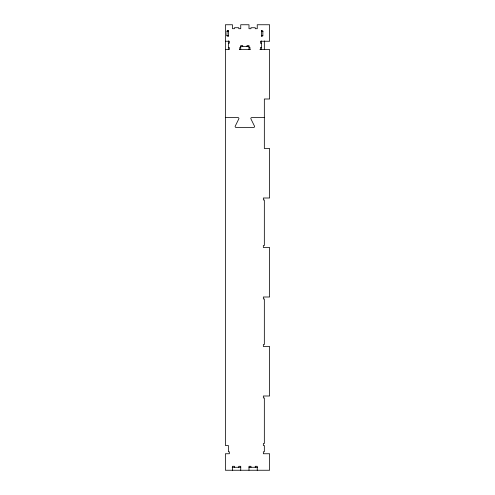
<?xml version="1.0" encoding="UTF-8"?>
<svg xmlns="http://www.w3.org/2000/svg" width="495" height="495" viewBox="0 0 495 495"><rect width="100%" height="100%" fill="white"/><g stroke="black" fill="none" stroke-linecap="round" stroke-linejoin="round"><path stroke-width="0.74" d="M261.366 31.228L261.645 30.739M227.156 30.739L226.877 35.473A0.743 0.743 0 0 0 227.62 36.215A0.743 0.743 0 0 0 228.362 35.473L226.877 35.473M226.877 31.352L228.362 31.352M261.366 31.352L262.851 31.352M262.851 35.473L261.366 35.473A0.743 0.743 0 0 0 262.109 36.215A0.743 0.743 0 0 0 262.851 35.473L262.851 31.228M225.392 41.252L229.352 41.252L229.352 43.232L228.362 43.232M261.366 43.232L260.376 43.232L260.376 41.252L269.614 41.252L269.614 24.75L257.239 24.75L257.239 28.71L255.259 28.71L255.259 27.72L250.971 27.72L250.971 28.71L248.991 28.71L248.991 24.75L240.737 24.75L240.737 28.71L238.757 28.71L238.757 27.72L234.469 27.72L234.469 28.71L232.489 28.71L232.489 24.75L225.392 24.75L225.392 445.5L228.362 445.5L228.362 451.768L229.352 451.768L229.352 453.748L225.392 453.748L225.392 470.25L269.614 470.25L269.614 453.748L263.346 453.748L263.346 451.768L264.336 451.768L264.336 445.5L263.346 445.5L263.346 443.52L264.336 443.52L264.336 397.98L263.346 397.98L263.346 396L269.614 396L269.614 346.5L263.346 346.5L263.346 344.52L264.336 344.52L264.336 298.98L263.346 298.98L263.346 297L269.614 297L269.614 247.5L263.346 247.5L263.346 245.52L264.336 245.52L264.336 199.98L263.346 199.98L263.346 198L269.614 198L269.614 148.5L264.336 148.5L264.336 99L269.614 99L269.614 49.5L259.881 49.5M240.737 46.53L248.991 46.53M228.362 47.52L229.352 47.52L229.352 49.5L225.392 49.5M240.743 47.52L239.753 47.52L239.753 49.5M248.997 47.52L249.987 47.52L249.987 49.5M261.366 47.52L260.376 47.52L260.376 49.5M239.419 49.5L250.309 49.5M225.392 117.562L237.922 117.562A0.99 0.99 0 0 1 238.899 118.713L235.156 126.312A0.99 0.99 0 0 0 236.134 127.463L253.595 127.463A0.99 0.99 0 0 0 254.572 126.312L250.829 118.713A0.99 0.99 0 0 1 251.806 117.562L264.336 117.562M232.198 467.28L240.737 467.28M248.991 467.28L257.524 467.28M264.336 40.881L264.336 49.5M261.366 30.486L261.366 36.339M261.366 40.881L261.366 49.5M257.239 470.25L257.239 466.29L255.259 466.29L255.259 467.28M250.971 467.28L250.971 466.29L248.991 466.29L248.991 470.25M248.991 49.5L248.997 45.54L247.017 45.54L247.017 46.53M242.723 46.53L242.723 45.54L240.743 45.54L240.737 49.5M240.737 470.25L240.737 466.29L238.757 466.29L238.757 467.28M234.469 467.28L234.469 466.29L232.489 466.29L232.489 470.25M228.362 30.486L228.362 36.339M228.362 40.881L228.362 49.5M261.688 30.801A0.755 0.755 0 0 1 262.901 31.216M227.205 30.801A0.755 0.755 0 0 1 228.418 31.216"/></g></svg>
